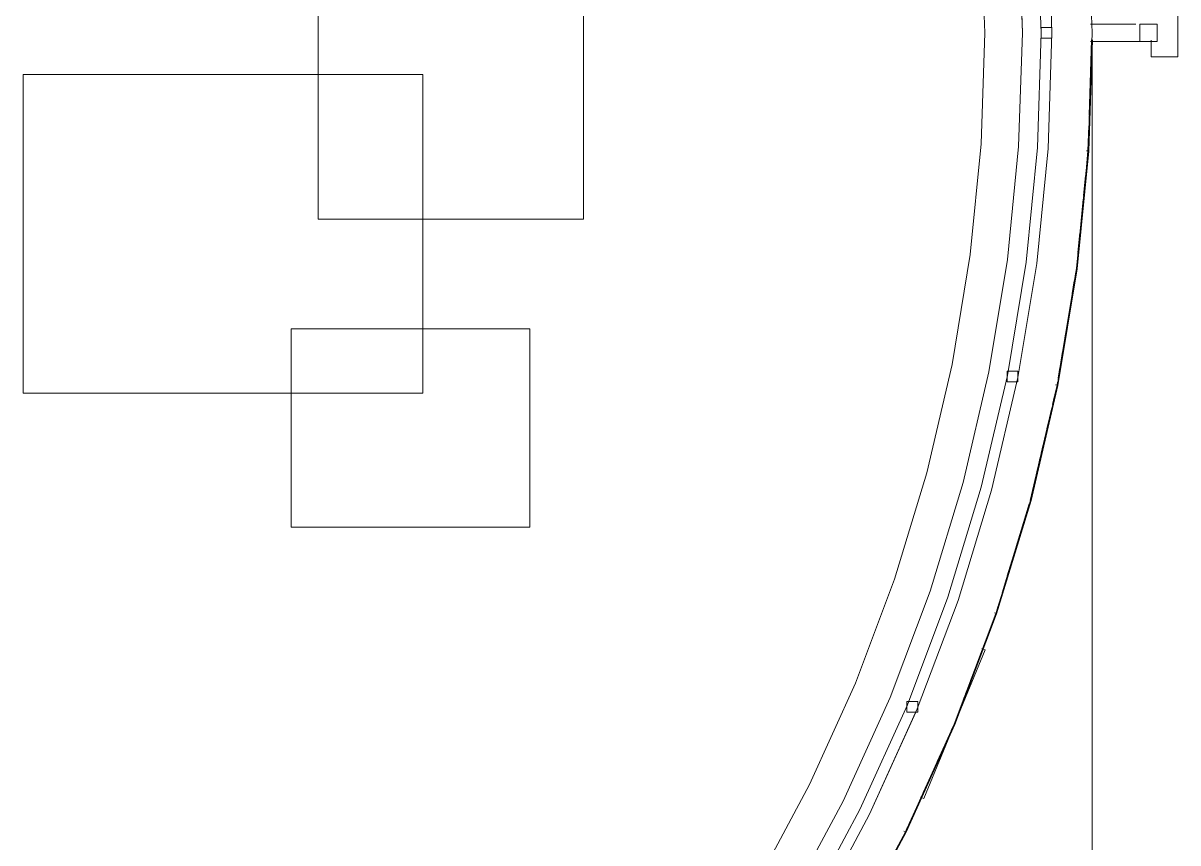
# Paper-space layout '01 Plans' of a CAD drawing. Header units: millimetres. Extents: x 5 to 415, y 7 to 290.
# Drawn here: x 119.55 to 162.61, y 125.78 to 156.36 of the extents above; entities that cross this region are included whole.
import ezdxf

# ---------------------------------------------------------------- set-up
doc = ezdxf.new("R2010")
doc.units = ezdxf.units.MM
doc.layers.add('DIMENSIONS', color=7, linetype='Continuous')
doc.layers.add('GEOMETRY', color=7, linetype='Continuous')

# ---------------------------------------------------------------- blocks, each defined once
blk = doc.blocks.new('SHEET_01')
at = {"layer": 'DIMENSIONS', "lineweight": 13}
blk.add_line((159.408, 155.3), (159.408, 73.5), dxfattribs=at)
at = {"layer": 'GEOMETRY', "lineweight": 13}
for p, q in [((156.67, 160.239), (156.808, 156)), ((157.508, 156), (157.368, 160.284)), ((157.767, 160.311), (157.908, 156)), ((159.264, 160.409), (159.408, 156)), ((155.408, 156), (155.273, 160.147)), ((157.908, 156), (157.825, 158.559)), ((157.825, 158.559), (157.908, 156)), ((157.908, 156), (157.825, 158.559)), ((130.55, 156.95), (130.55, 149.05)), ((140.45, 156.95), (140.45, 149.05)), ((140.45, 149.05), (140.45, 156.95)), ((156.808, 156), (156.773, 157.076)), ((162.608, 156.9), (162.608, 155.1)), ((162.608, 155.1), (162.608, 156.9)), ((161.037, 156.325), (159.352, 156.325)), ((161.833, 156.325), (161.183, 156.325)), ((161.183, 156.325), (161.183, 155.675)), ((161.833, 155.675), (161.833, 156.325)), ((155.273, 151.853), (155.408, 156)), ((156.67, 151.761), (156.808, 156)), ((156.808, 156), (156.67, 151.761)), ((157.368, 151.716), (157.508, 156)), ((157.908, 156.2), (157.508, 156.2)), ((157.508, 156.2), (157.508, 155.8)), ((157.767, 151.689), (157.908, 156)), ((157.908, 156), (157.767, 151.689)), ((157.767, 151.689), (157.908, 156)), ((157.908, 156), (157.767, 151.689)), ((157.828, 156.2), (157.908, 156.2)), ((157.908, 156.2), (157.908, 155.8)), ((157.908, 155.8), (157.908, 156.2)), ((157.908, 156.2), (157.908, 156.2)), ((159.408, 156), (159.264, 151.591)), ((157.508, 155.8), (157.908, 155.8)), ((157.908, 155.8), (157.828, 155.8)), ((157.908, 155.8), (157.908, 155.8)), ((159.4, 155.733), (159.264, 151.591)), ((159.4, 155.733), (159.264, 151.591)), ((159.264, 151.591), (159.4, 155.733)), ((159.4, 155.733), (159.264, 151.591)), ((159.4, 155.733), (159.264, 151.591)), ((159.284, 151.59), (159.42, 155.733)), ((159.42, 155.733), (159.284, 151.59)), ((159.284, 151.59), (159.42, 155.733)), ((159.42, 155.733), (159.284, 151.59)), ((159.284, 151.59), (159.42, 155.733)), ((159.42, 155.733), (159.284, 151.59)), ((159.284, 151.59), (159.42, 155.733)), ((159.42, 155.733), (159.284, 151.59)), ((159.284, 151.59), (159.42, 155.733)), ((159.42, 155.733), (159.284, 151.59)), ((159.298, 152.928), (159.39, 155.733)), ((159.352, 155.675), (161.441, 155.675)), ((159.352, 155.675), (161.441, 155.675)), ((159.419, 155.675), (161.441, 155.675)), ((159.419, 155.675), (161.441, 155.675)), ((161.427, 155.675), (161.183, 155.675)), ((161.183, 155.675), (161.833, 155.675)), ((161.183, 155.675), (161.183, 155.675)), ((161.608, 155.723), (161.608, 155.1)), ((159.297, 152.593), (159.382, 155.198)), ((159.382, 155.198), (159.297, 152.593)), ((159.297, 152.593), (159.382, 155.198)), ((159.382, 155.198), (159.297, 152.593)), ((159.297, 152.593), (159.382, 155.198)), ((159.382, 155.198), (159.297, 152.593)), ((159.297, 152.593), (159.382, 155.198)), ((159.382, 155.198), (159.297, 152.593)), ((159.297, 152.593), (159.382, 155.198)), ((159.382, 155.198), (159.297, 152.593)), ((159.297, 152.593), (159.382, 155.198)), ((159.372, 155.199), (159.298, 152.928)), ((162.608, 155.1), (161.608, 155.1)), ((161.608, 155.1), (162.608, 155.1)), ((161.608, 155.1), (161.608, 155.1)), ((162.608, 155.1), (162.608, 155.1)), ((134.45, 154.45), (119.55, 154.45)), ((119.55, 154.45), (119.55, 142.55)), ((134.45, 142.55), (134.45, 154.45)), ((159.254, 151.592), (159.285, 152.527)), ((154.866, 147.724), (155.273, 151.853)), ((156.254, 147.541), (156.67, 151.761)), ((156.67, 151.761), (156.254, 147.541)), ((156.948, 147.449), (157.368, 151.716)), ((157.345, 147.397), (157.767, 151.689)), ((157.767, 151.689), (157.345, 147.397)), ((157.345, 147.397), (157.767, 151.689)), ((157.767, 151.689), (157.345, 147.397)), ((159.264, 151.591), (158.832, 147.201)), ((159.264, 151.591), (158.832, 147.201)), ((158.832, 147.201), (159.264, 151.591)), ((159.264, 151.591), (158.832, 147.201)), ((159.264, 151.591), (158.832, 147.201)), ((159.264, 151.591), (158.832, 147.201)), ((158.852, 147.199), (159.284, 151.59)), ((159.284, 151.59), (158.852, 147.199)), ((158.852, 147.199), (159.284, 151.59)), ((159.284, 151.59), (158.852, 147.199)), ((158.852, 147.199), (159.284, 151.59)), ((159.284, 151.59), (158.852, 147.199)), ((158.852, 147.199), (159.284, 151.59)), ((159.284, 151.59), (158.852, 147.199)), ((158.852, 147.199), (159.284, 151.59)), ((159.284, 151.59), (158.852, 147.199)), ((159.192, 150.86), (159.264, 151.591)), ((159.264, 151.591), (159.192, 150.86)), ((159.192, 150.86), (159.264, 151.591)), ((159.264, 151.591), (159.192, 150.86)), ((159.192, 150.86), (159.264, 151.591)), ((159.264, 151.591), (159.192, 150.86)), ((159.192, 150.86), (159.264, 151.591)), ((159.264, 151.591), (159.192, 150.86)), ((159.192, 150.86), (159.264, 151.591)), ((159.264, 151.591), (159.192, 150.86)), ((159.192, 150.86), (159.264, 151.591)), ((159.264, 151.591), (159.195, 151.596)), ((159.254, 151.592), (159.195, 150.993)), ((159.195, 150.993), (159.254, 151.592)), ((159.264, 151.591), (159.198, 151.596)), ((159.265, 151.926), (159.254, 151.592)), ((159.264, 151.591), (159.275, 151.925)), ((159.275, 151.925), (159.264, 151.591)), ((159.264, 151.591), (159.275, 151.925)), ((159.275, 151.925), (159.264, 151.591)), ((159.264, 151.591), (159.275, 151.925)), ((159.275, 151.925), (159.264, 151.591)), ((159.264, 151.591), (159.275, 151.925)), ((159.275, 151.925), (159.264, 151.591)), ((159.264, 151.591), (159.275, 151.925)), ((159.275, 151.925), (159.264, 151.591)), ((159.264, 151.591), (159.275, 151.925)), ((159.09, 149.929), (159.182, 150.86)), ((159.087, 149.795), (159.172, 150.66)), ((159.172, 150.66), (159.087, 149.795)), ((159.087, 149.795), (159.172, 150.66)), ((159.172, 150.66), (159.087, 149.795)), ((159.087, 149.795), (159.172, 150.66)), ((159.172, 150.66), (159.087, 149.795)), ((159.087, 149.795), (159.172, 150.66)), ((159.172, 150.66), (159.087, 149.795)), ((159.087, 149.795), (159.172, 150.66)), ((159.172, 150.66), (159.087, 149.795)), ((159.087, 149.795), (159.172, 150.66)), ((159.162, 150.661), (159.09, 149.929)), ((158.982, 148.731), (159.068, 149.596)), ((159.068, 149.596), (158.982, 148.731)), ((158.982, 148.731), (159.068, 149.596)), ((159.068, 149.596), (158.982, 148.731)), ((158.982, 148.731), (159.068, 149.596)), ((159.068, 149.596), (158.982, 148.731)), ((158.982, 148.731), (159.068, 149.596)), ((159.068, 149.596), (158.982, 148.731)), ((158.982, 148.731), (159.068, 149.596)), ((159.068, 149.596), (158.982, 148.731)), ((158.982, 148.731), (159.068, 149.596)), ((158.986, 148.865), (159.077, 149.796)), ((159.058, 149.597), (158.986, 148.865)), ((130.55, 149.05), (140.45, 149.05)), ((140.45, 149.05), (134.404, 149.05)), ((134.45, 149.095), (134.45, 145.062)), ((140.45, 149.05), (140.45, 149.05)), ((158.822, 147.203), (158.973, 148.732)), ((158.878, 147.667), (158.963, 148.532)), ((158.963, 148.532), (158.878, 147.667)), ((158.878, 147.667), (158.963, 148.532)), ((158.963, 148.532), (158.878, 147.667)), ((158.878, 147.667), (158.963, 148.532)), ((158.963, 148.532), (158.878, 147.667)), ((158.878, 147.667), (158.963, 148.532)), ((158.963, 148.532), (158.878, 147.667)), ((158.878, 147.667), (158.963, 148.532)), ((158.963, 148.532), (158.878, 147.667)), ((158.878, 147.667), (158.963, 148.532)), ((158.953, 148.533), (158.881, 147.801)), ((154.19, 143.63), (154.866, 147.724)), ((155.563, 143.356), (156.254, 147.541)), ((156.254, 147.541), (155.563, 143.356)), ((156.25, 143.22), (156.948, 147.449)), ((156.642, 143.142), (157.345, 147.397)), ((157.345, 147.397), (156.642, 143.142)), ((156.642, 143.142), (157.345, 147.397)), ((157.345, 147.397), (156.642, 143.142)), ((158.848, 147.469), (158.822, 147.203)), ((158.832, 147.201), (158.865, 147.534)), ((158.865, 147.534), (158.832, 147.201)), ((158.832, 147.201), (158.865, 147.534)), ((158.865, 147.534), (158.832, 147.201)), ((158.832, 147.201), (158.865, 147.534)), ((158.865, 147.534), (158.832, 147.201)), ((158.832, 147.201), (158.865, 147.534)), ((158.865, 147.534), (158.832, 147.201)), ((158.832, 147.201), (158.865, 147.534)), ((158.865, 147.534), (158.832, 147.201)), ((158.832, 147.201), (158.865, 147.534)), ((158.832, 147.201), (158.113, 142.849)), ((158.832, 147.201), (158.113, 142.849)), ((158.113, 142.849), (158.832, 147.201)), ((158.832, 147.201), (158.113, 142.849)), ((158.832, 147.201), (158.113, 142.849)), ((158.832, 147.201), (158.113, 142.849)), ((158.133, 142.845), (158.852, 147.199)), ((158.852, 147.199), (158.133, 142.845)), ((158.133, 142.845), (158.852, 147.199)), ((158.852, 147.199), (158.133, 142.845)), ((158.133, 142.845), (158.852, 147.199)), ((158.852, 147.199), (158.133, 142.845)), ((158.133, 142.845), (158.852, 147.199)), ((158.852, 147.199), (158.133, 142.845)), ((158.133, 142.845), (158.852, 147.199)), ((158.852, 147.199), (158.133, 142.845)), ((158.147, 143.115), (158.822, 147.203)), ((158.777, 146.872), (158.832, 147.201)), ((158.832, 147.201), (158.777, 146.872)), ((158.777, 146.872), (158.832, 147.201)), ((158.832, 147.201), (158.777, 146.872)), ((158.777, 146.872), (158.832, 147.201)), ((158.832, 147.201), (158.777, 146.872)), ((158.777, 146.872), (158.832, 147.201)), ((158.832, 147.201), (158.777, 146.872)), ((158.777, 146.872), (158.832, 147.201)), ((158.832, 147.201), (158.777, 146.872)), ((158.777, 146.872), (158.832, 147.201)), ((158.822, 147.203), (158.778, 146.939)), ((158.57, 145.619), (158.756, 146.74)), ((158.756, 146.74), (158.57, 145.619)), ((158.57, 145.619), (158.756, 146.74)), ((158.756, 146.74), (158.57, 145.619)), ((158.57, 145.619), (158.756, 146.74)), ((158.756, 146.74), (158.57, 145.619)), ((158.57, 145.619), (158.756, 146.74)), ((158.756, 146.74), (158.57, 145.619)), ((158.57, 145.619), (158.756, 146.74)), ((158.756, 146.74), (158.57, 145.619)), ((158.57, 145.619), (158.756, 146.74)), ((158.746, 146.741), (158.669, 146.28)), ((158.648, 146.148), (158.561, 145.62)), ((158.462, 144.959), (158.538, 145.421)), ((158.538, 145.421), (158.462, 144.959)), ((158.462, 144.959), (158.538, 145.421)), ((158.538, 145.421), (158.462, 144.959)), ((158.462, 144.959), (158.538, 145.421)), ((158.538, 145.421), (158.462, 144.959)), ((158.462, 144.959), (158.538, 145.421)), ((158.538, 145.421), (158.462, 144.959)), ((158.462, 144.959), (158.538, 145.421)), ((158.538, 145.421), (158.462, 144.959)), ((158.462, 144.959), (158.538, 145.421)), ((158.528, 145.423), (158.463, 145.027)), ((138.45, 144.95), (129.55, 144.95)), ((129.55, 144.95), (129.55, 137.55)), ((138.384, 144.95), (138.45, 144.95)), ((138.45, 144.95), (138.45, 137.55)), ((138.45, 137.55), (138.45, 144.95)), ((138.45, 144.95), (138.45, 144.95)), ((158.353, 144.3), (158.429, 144.762)), ((158.429, 144.762), (158.353, 144.3)), ((158.353, 144.3), (158.429, 144.762)), ((158.429, 144.762), (158.353, 144.3)), ((158.353, 144.3), (158.429, 144.762)), ((158.429, 144.762), (158.353, 144.3)), ((158.353, 144.3), (158.429, 144.762)), ((158.429, 144.762), (158.353, 144.3)), ((158.353, 144.3), (158.429, 144.762)), ((158.429, 144.762), (158.353, 144.3)), ((158.353, 144.3), (158.429, 144.762)), ((158.419, 144.763), (158.354, 144.368)), ((158.31, 144.104), (158.245, 143.708)), ((158.255, 143.707), (158.331, 144.168)), ((158.331, 144.168), (158.255, 143.707)), ((158.255, 143.707), (158.331, 144.168)), ((158.331, 144.168), (158.255, 143.707)), ((158.255, 143.707), (158.331, 144.168)), ((158.331, 144.168), (158.255, 143.707)), ((158.255, 143.707), (158.331, 144.168)), ((158.331, 144.168), (158.255, 143.707)), ((158.255, 143.707), (158.331, 144.168)), ((158.331, 144.168), (158.255, 143.707)), ((158.255, 143.707), (158.331, 144.168)), ((153.248, 139.589), (154.19, 143.63)), ((158.146, 143.047), (158.222, 143.509)), ((158.222, 143.509), (158.146, 143.047)), ((158.146, 143.047), (158.222, 143.509)), ((158.222, 143.509), (158.146, 143.047)), ((158.146, 143.047), (158.222, 143.509)), ((158.222, 143.509), (158.146, 143.047)), ((158.146, 143.047), (158.222, 143.509)), ((158.222, 143.509), (158.146, 143.047)), ((158.146, 143.047), (158.222, 143.509)), ((158.222, 143.509), (158.146, 143.047)), ((158.146, 143.047), (158.222, 143.509)), ((158.212, 143.511), (158.147, 143.115)), ((154.6, 139.226), (155.563, 143.356)), ((155.563, 143.356), (154.6, 139.226)), ((155.276, 139.045), (156.25, 143.22)), ((155.663, 138.942), (156.642, 143.142)), ((156.642, 143.142), (155.663, 138.942)), ((155.663, 138.942), (156.642, 143.142)), ((156.642, 143.142), (155.663, 138.942)), ((156.646, 143.381), (156.246, 143.381)), ((156.246, 143.381), (156.246, 142.981)), ((156.246, 142.981), (156.646, 142.981)), ((156.646, 142.981), (156.566, 142.981)), ((156.646, 142.981), (156.646, 143.381)), ((156.646, 143.301), (156.646, 142.981)), ((156.646, 142.981), (156.646, 142.981)), ((158.103, 142.851), (158.125, 142.983)), ((129.483, 142.55), (119.55, 142.55)), ((119.55, 142.55), (134.45, 142.55)), ((119.55, 142.55), (119.55, 142.55)), ((158.113, 142.849), (157.112, 138.553)), ((158.113, 142.849), (157.112, 138.553)), ((157.112, 138.553), (158.113, 142.849)), ((158.113, 142.849), (157.112, 138.553)), ((158.113, 142.849), (157.112, 138.553)), ((158.113, 142.849), (157.112, 138.553)), ((157.131, 138.548), (158.133, 142.845)), ((158.133, 142.845), (157.131, 138.548)), ((157.131, 138.548), (158.133, 142.845)), ((158.133, 142.845), (157.131, 138.548)), ((157.131, 138.548), (158.133, 142.845)), ((158.133, 142.845), (157.131, 138.548)), ((157.131, 138.548), (158.133, 142.845)), ((158.133, 142.845), (157.131, 138.548)), ((157.131, 138.548), (158.133, 142.845)), ((158.133, 142.845), (157.131, 138.548)), ((157.825, 141.613), (158.113, 142.849)), ((158.113, 142.849), (157.825, 141.613)), ((157.825, 141.613), (158.113, 142.849)), ((158.113, 142.849), (157.825, 141.613)), ((157.825, 141.613), (158.113, 142.849)), ((158.113, 142.849), (157.825, 141.613)), ((157.825, 141.613), (158.113, 142.849)), ((158.113, 142.849), (157.825, 141.613)), ((157.825, 141.613), (158.113, 142.849)), ((158.113, 142.849), (157.825, 141.613)), ((157.825, 141.613), (158.113, 142.849)), ((157.936, 142.135), (158.103, 142.851)), ((158.103, 142.851), (158.043, 142.591)), ((158.113, 142.849), (158.045, 142.863)), ((158.113, 142.849), (158.049, 142.862)), ((158.012, 142.461), (157.936, 142.135)), ((157.102, 138.556), (157.906, 142.005)), ((157.906, 142.005), (157.83, 141.68)), ((157.628, 140.766), (157.795, 141.482)), ((157.795, 141.482), (157.628, 140.766)), ((157.628, 140.766), (157.795, 141.482)), ((157.795, 141.482), (157.628, 140.766)), ((157.628, 140.766), (157.795, 141.482)), ((157.795, 141.482), (157.628, 140.766)), ((157.628, 140.766), (157.795, 141.482)), ((157.795, 141.482), (157.628, 140.766)), ((157.628, 140.766), (157.795, 141.482)), ((157.795, 141.482), (157.628, 140.766)), ((157.628, 140.766), (157.795, 141.482)), ((157.785, 141.485), (157.724, 141.224)), ((157.694, 141.094), (157.618, 140.769)), ((157.587, 140.639), (157.512, 140.313)), ((157.521, 140.311), (157.597, 140.636)), ((157.597, 140.636), (157.521, 140.311)), ((157.521, 140.311), (157.597, 140.636)), ((157.597, 140.636), (157.521, 140.311)), ((157.521, 140.311), (157.597, 140.636)), ((157.597, 140.636), (157.521, 140.311)), ((157.521, 140.311), (157.597, 140.636)), ((157.597, 140.636), (157.521, 140.311)), ((157.521, 140.311), (157.597, 140.636)), ((157.597, 140.636), (157.521, 140.311)), ((157.521, 140.311), (157.597, 140.636)), ((157.466, 140.118), (157.405, 139.858)), ((157.415, 139.855), (157.476, 140.116)), ((157.476, 140.116), (157.415, 139.855)), ((157.415, 139.855), (157.476, 140.116)), ((157.476, 140.116), (157.415, 139.855)), ((157.415, 139.855), (157.476, 140.116)), ((157.476, 140.116), (157.415, 139.855)), ((157.415, 139.855), (157.476, 140.116)), ((157.476, 140.116), (157.415, 139.855)), ((157.415, 139.855), (157.476, 140.116)), ((157.476, 140.116), (157.415, 139.855)), ((157.415, 139.855), (157.476, 140.116)), ((152.043, 135.618), (153.248, 139.589)), ((157.375, 139.727), (157.299, 139.402)), ((157.309, 139.4), (157.385, 139.725)), ((157.385, 139.725), (157.309, 139.4)), ((157.309, 139.4), (157.385, 139.725)), ((157.385, 139.725), (157.309, 139.4)), ((157.309, 139.4), (157.385, 139.725)), ((157.385, 139.725), (157.309, 139.4)), ((157.309, 139.4), (157.385, 139.725)), ((157.385, 139.725), (157.309, 139.4)), ((157.309, 139.4), (157.385, 139.725)), ((157.385, 139.725), (157.309, 139.4)), ((157.309, 139.4), (157.385, 139.725)), ((153.369, 135.168), (154.6, 139.226)), ((154.6, 139.226), (153.369, 135.168)), ((157.269, 139.272), (157.102, 138.556)), ((157.112, 138.553), (157.279, 139.269)), ((157.279, 139.269), (157.112, 138.553)), ((157.112, 138.553), (157.279, 139.269)), ((157.279, 139.269), (157.112, 138.553)), ((157.112, 138.553), (157.279, 139.269)), ((157.279, 139.269), (157.112, 138.553)), ((157.112, 138.553), (157.279, 139.269)), ((157.279, 139.269), (157.112, 138.553)), ((157.112, 138.553), (157.279, 139.269)), ((157.279, 139.269), (157.112, 138.553)), ((157.112, 138.553), (157.279, 139.269)), ((154.032, 134.943), (155.276, 139.045)), ((154.411, 134.814), (155.663, 138.942)), ((155.663, 138.942), (154.411, 134.814)), ((154.411, 134.814), (155.663, 138.942)), ((155.663, 138.942), (154.411, 134.814)), ((157.112, 138.553), (155.831, 134.332)), ((157.112, 138.553), (155.831, 134.332)), ((155.831, 134.332), (157.112, 138.553)), ((157.112, 138.553), (155.831, 134.332)), ((157.112, 138.553), (155.831, 134.332)), ((157.112, 138.553), (155.831, 134.332)), ((155.85, 134.326), (157.131, 138.548)), ((157.131, 138.548), (155.85, 134.326)), ((155.85, 134.326), (157.131, 138.548)), ((157.131, 138.548), (155.85, 134.326)), ((155.85, 134.326), (157.131, 138.548)), ((157.131, 138.548), (155.85, 134.326)), ((155.85, 134.326), (157.131, 138.548)), ((157.131, 138.548), (155.85, 134.326)), ((155.85, 134.326), (157.131, 138.548)), ((157.131, 138.548), (155.85, 134.326)), ((156.054, 135.103), (157.063, 138.428)), ((157.063, 138.428), (156.986, 138.172)), ((156.995, 138.17), (157.112, 138.553)), ((157.112, 138.553), (156.995, 138.17)), ((156.995, 138.17), (157.112, 138.553)), ((157.112, 138.553), (156.995, 138.17)), ((156.995, 138.17), (157.112, 138.553)), ((157.112, 138.553), (156.995, 138.17)), ((156.995, 138.17), (157.112, 138.553)), ((157.112, 138.553), (156.995, 138.17)), ((156.995, 138.17), (157.112, 138.553)), ((157.112, 138.553), (156.995, 138.17)), ((156.995, 138.17), (157.112, 138.553)), ((156.258, 135.739), (156.956, 138.042)), ((156.956, 138.042), (156.258, 135.739)), ((156.258, 135.739), (156.956, 138.042)), ((156.956, 138.042), (156.258, 135.739)), ((156.258, 135.739), (156.956, 138.042)), ((156.956, 138.042), (156.258, 135.739)), ((156.258, 135.739), (156.956, 138.042)), ((156.956, 138.042), (156.258, 135.739)), ((156.258, 135.739), (156.956, 138.042)), ((156.956, 138.042), (156.258, 135.739)), ((156.258, 135.739), (156.956, 138.042)), ((156.947, 138.044), (156.889, 137.853)), ((129.55, 137.55), (129.55, 137.617)), ((138.45, 137.55), (129.55, 137.55)), ((129.55, 137.55), (138.45, 137.55)), ((129.55, 137.55), (129.55, 137.55)), ((138.45, 137.55), (138.45, 137.55)), ((156.85, 137.725), (156.578, 136.829)), ((156.539, 136.702), (156.248, 135.742)), ((150.582, 131.735), (152.043, 135.618)), ((155.948, 134.716), (156.219, 135.611)), ((156.219, 135.611), (155.948, 134.716)), ((155.948, 134.716), (156.219, 135.611)), ((156.219, 135.611), (155.948, 134.716)), ((155.948, 134.716), (156.219, 135.611)), ((156.219, 135.611), (155.948, 134.716)), ((155.948, 134.716), (156.219, 135.611)), ((156.219, 135.611), (155.948, 134.716)), ((155.948, 134.716), (156.219, 135.611)), ((156.219, 135.611), (155.948, 134.716)), ((155.948, 134.716), (156.219, 135.611)), ((156.113, 135.295), (156.054, 135.103)), ((156.21, 135.614), (156.151, 135.423)), ((151.875, 131.199), (153.369, 135.168)), ((153.369, 135.168), (151.875, 131.199)), ((152.522, 130.931), (154.032, 134.943)), ((152.891, 130.778), (154.411, 134.814)), ((154.411, 134.814), (152.891, 130.778)), ((152.891, 130.778), (154.411, 134.814)), ((154.411, 134.814), (152.891, 130.778)), ((155.822, 134.335), (156.016, 134.975)), ((156.016, 134.975), (155.938, 134.719)), ((155.831, 134.332), (155.766, 134.355)), ((155.831, 134.332), (155.909, 134.588)), ((155.909, 134.588), (155.831, 134.332)), ((155.831, 134.332), (155.909, 134.588)), ((155.909, 134.588), (155.831, 134.332)), ((155.831, 134.332), (155.909, 134.588)), ((155.909, 134.588), (155.831, 134.332)), ((155.831, 134.332), (155.909, 134.588)), ((155.909, 134.588), (155.831, 134.332)), ((155.831, 134.332), (155.909, 134.588)), ((155.909, 134.588), (155.831, 134.332)), ((155.831, 134.332), (155.909, 134.588)), ((155.899, 134.591), (155.841, 134.399)), ((154.268, 130.208), (155.822, 134.335)), ((155.831, 134.332), (154.277, 130.204)), ((155.831, 134.332), (154.277, 130.204)), ((154.277, 130.204), (155.831, 134.332)), ((155.831, 134.332), (154.277, 130.204)), ((155.831, 134.332), (154.277, 130.204)), ((155.831, 134.332), (154.277, 130.204)), ((154.296, 130.196), (155.85, 134.326)), ((155.85, 134.326), (154.296, 130.196)), ((154.296, 130.196), (155.85, 134.326)), ((155.85, 134.326), (154.296, 130.196)), ((154.296, 130.196), (155.85, 134.326)), ((155.85, 134.326), (154.296, 130.196)), ((154.296, 130.196), (155.85, 134.326)), ((155.85, 134.326), (154.296, 130.196)), ((154.296, 130.196), (155.85, 134.326)), ((155.85, 134.326), (154.296, 130.196)), ((155.525, 133.519), (155.831, 134.332)), ((155.831, 134.332), (155.525, 133.519)), ((155.525, 133.519), (155.831, 134.332)), ((155.831, 134.332), (155.525, 133.519)), ((155.525, 133.519), (155.831, 134.332)), ((155.831, 134.332), (155.525, 133.519)), ((155.525, 133.519), (155.831, 134.332)), ((155.831, 134.332), (155.525, 133.519)), ((155.525, 133.519), (155.831, 134.332)), ((155.831, 134.332), (155.525, 133.519)), ((155.525, 133.519), (155.831, 134.332)), ((155.798, 134.273), (155.633, 133.835)), ((155.586, 133.71), (155.516, 133.522)), ((155.007, 132.143), (155.478, 133.394)), ((155.478, 133.394), (155.007, 132.143)), ((155.007, 132.143), (155.478, 133.394)), ((155.478, 133.394), (155.007, 132.143)), ((155.007, 132.143), (155.478, 133.394)), ((155.478, 133.394), (155.007, 132.143)), ((155.007, 132.143), (155.478, 133.394)), ((155.478, 133.394), (155.007, 132.143)), ((155.007, 132.143), (155.478, 133.394)), ((155.478, 133.394), (155.007, 132.143)), ((155.007, 132.143), (155.478, 133.394)), ((155.469, 133.397), (155.21, 132.709)), ((155.425, 132.976), (153.129, 127.432)), ((153.129, 127.432), (155.425, 132.976)), ((155.302, 133.027), (155.425, 132.976)), ((155.425, 132.976), (155.302, 133.027)), ((155.425, 132.976), (155.425, 132.976)), ((155.163, 132.584), (154.998, 132.147)), ((154.951, 132.021), (154.88, 131.834)), ((154.889, 131.83), (154.96, 132.018)), ((154.96, 132.018), (154.889, 131.83)), ((154.889, 131.83), (154.96, 132.018)), ((154.96, 132.018), (154.889, 131.83)), ((154.889, 131.83), (154.96, 132.018)), ((154.96, 132.018), (154.889, 131.83)), ((154.889, 131.83), (154.96, 132.018)), ((154.96, 132.018), (154.889, 131.83)), ((154.889, 131.83), (154.96, 132.018)), ((154.96, 132.018), (154.889, 131.83)), ((154.889, 131.83), (154.96, 132.018)), ((148.869, 127.955), (150.582, 131.735)), ((154.583, 131.017), (154.842, 131.705)), ((154.842, 131.705), (154.583, 131.017)), ((154.583, 131.017), (154.842, 131.705)), ((154.842, 131.705), (154.583, 131.017)), ((154.583, 131.017), (154.842, 131.705)), ((154.842, 131.705), (154.583, 131.017)), ((154.583, 131.017), (154.842, 131.705)), ((154.842, 131.705), (154.583, 131.017)), ((154.583, 131.017), (154.842, 131.705)), ((154.842, 131.705), (154.583, 131.017)), ((154.583, 131.017), (154.842, 131.705)), ((154.833, 131.709), (154.692, 131.333)), ((150.125, 127.336), (151.875, 131.199)), ((151.875, 131.199), (150.125, 127.336)), ((150.753, 127.026), (152.522, 130.931)), ((152.907, 131.054), (152.507, 131.054)), ((152.507, 131.054), (152.507, 130.654)), ((152.907, 131.054), (152.907, 130.654)), ((152.907, 130.654), (152.907, 131.054)), ((152.907, 131.054), (152.907, 131.054)), ((154.645, 131.208), (154.574, 131.021)), ((152.891, 130.778), (151.112, 126.849)), ((151.112, 126.849), (152.836, 130.655)), ((152.836, 130.655), (151.112, 126.849)), ((151.112, 126.849), (152.836, 130.655)), ((152.507, 130.654), (152.907, 130.654)), ((152.907, 130.654), (152.827, 130.654)), ((152.907, 130.654), (152.907, 130.654)), ((154.277, 130.204), (154.536, 130.892)), ((154.536, 130.892), (154.277, 130.204)), ((154.277, 130.204), (154.536, 130.892)), ((154.536, 130.892), (154.277, 130.204)), ((154.277, 130.204), (154.536, 130.892)), ((154.536, 130.892), (154.277, 130.204)), ((154.277, 130.204), (154.536, 130.892)), ((154.536, 130.892), (154.277, 130.204)), ((154.277, 130.204), (154.536, 130.892)), ((154.536, 130.892), (154.277, 130.204)), ((154.277, 130.204), (154.536, 130.892)), ((154.527, 130.896), (154.362, 130.458)), ((152.448, 126.19), (154.268, 130.208)), ((154.277, 130.204), (152.457, 126.186)), ((154.277, 130.204), (152.457, 126.186)), ((152.457, 126.186), (154.277, 130.204)), ((154.277, 130.204), (152.457, 126.186)), ((154.277, 130.204), (152.457, 126.186)), ((154.277, 130.204), (152.457, 126.186)), ((152.475, 126.177), (154.296, 130.196)), ((154.296, 130.196), (152.475, 126.177)), ((152.475, 126.177), (154.296, 130.196)), ((154.296, 130.196), (152.475, 126.177)), ((152.475, 126.177), (154.296, 130.196)), ((154.296, 130.196), (152.475, 126.177)), ((152.475, 126.177), (154.296, 130.196)), ((154.296, 130.196), (152.475, 126.177)), ((152.475, 126.177), (154.296, 130.196)), ((154.296, 130.196), (152.475, 126.177)), ((154.268, 130.208), (154.158, 129.964)), ((154.167, 129.96), (154.277, 130.204)), ((154.277, 130.204), (154.167, 129.96)), ((154.167, 129.96), (154.277, 130.204)), ((154.277, 130.204), (154.167, 129.96)), ((154.167, 129.96), (154.277, 130.204)), ((154.277, 130.204), (154.167, 129.96)), ((154.167, 129.96), (154.277, 130.204)), ((154.277, 130.204), (154.167, 129.96)), ((154.167, 129.96), (154.277, 130.204)), ((154.277, 130.204), (154.167, 129.96)), ((154.167, 129.96), (154.277, 130.204)), ((154.315, 130.333), (154.268, 130.208)), ((153.643, 128.804), (154.112, 129.839)), ((154.112, 129.839), (153.643, 128.804)), ((153.643, 128.804), (154.112, 129.839)), ((154.112, 129.839), (153.643, 128.804)), ((153.643, 128.804), (154.112, 129.839)), ((154.112, 129.839), (153.643, 128.804)), ((153.643, 128.804), (154.112, 129.839)), ((154.112, 129.839), (153.643, 128.804)), ((153.643, 128.804), (154.112, 129.839)), ((154.112, 129.839), (153.643, 128.804)), ((153.643, 128.804), (154.112, 129.839)), ((154.103, 129.843), (154.047, 129.721)), ((153.992, 129.599), (153.634, 128.808)), ((152.457, 126.186), (153.588, 128.682)), ((153.588, 128.682), (152.457, 126.186)), ((152.457, 126.186), (153.588, 128.682)), ((153.588, 128.682), (152.457, 126.186)), ((152.457, 126.186), (153.588, 128.682)), ((153.588, 128.682), (152.457, 126.186)), ((152.457, 126.186), (153.588, 128.682)), ((153.588, 128.682), (152.457, 126.186)), ((152.457, 126.186), (153.588, 128.682)), ((153.588, 128.682), (152.457, 126.186)), ((152.457, 126.186), (153.588, 128.682)), ((153.468, 128.443), (153.11, 127.651)), ((153.579, 128.686), (153.523, 128.564)), ((146.913, 124.296), (148.869, 127.955)), ((153.055, 127.53), (152.999, 127.408)), ((153.006, 127.483), (153.129, 127.432)), ((148.126, 123.596), (150.125, 127.336)), ((150.125, 127.336), (148.126, 123.596)), ((148.732, 123.246), (150.753, 127.026)), ((152.944, 127.286), (152.586, 126.495)), ((153.129, 127.432), (153.129, 127.432)), ((149.078, 123.046), (151.112, 126.849)), ((151.112, 126.849), (149.078, 123.046)), ((149.078, 123.046), (151.112, 126.849)), ((151.112, 126.849), (149.078, 123.046)), ((152.457, 126.186), (150.377, 122.296)), ((152.457, 126.186), (150.377, 122.296)), ((150.377, 122.296), (152.457, 126.186)), ((152.457, 126.186), (150.377, 122.296)), ((152.457, 126.186), (150.377, 122.296)), ((152.457, 126.186), (150.377, 122.296)), ((150.395, 122.286), (152.475, 126.177)), ((152.475, 126.177), (150.395, 122.286)), ((150.395, 122.286), (152.475, 126.177)), ((152.475, 126.177), (150.395, 122.286)), ((150.395, 122.286), (152.475, 126.177)), ((152.475, 126.177), (150.395, 122.286)), ((150.395, 122.286), (152.475, 126.177)), ((152.475, 126.177), (150.395, 122.286)), ((150.395, 122.286), (152.475, 126.177)), ((152.475, 126.177), (150.395, 122.286)), ((151.755, 124.894), (152.448, 126.19)), ((152.268, 125.832), (152.457, 126.186)), ((152.457, 126.186), (152.268, 125.832)), ((152.268, 125.832), (152.457, 126.186)), ((152.457, 126.186), (152.268, 125.832)), ((152.268, 125.832), (152.457, 126.186)), ((152.457, 126.186), (152.268, 125.832)), ((152.268, 125.832), (152.457, 126.186)), ((152.457, 126.186), (152.268, 125.832)), ((152.268, 125.832), (152.457, 126.186)), ((152.457, 126.186), (152.268, 125.832)), ((152.268, 125.832), (152.457, 126.186)), ((152.457, 126.186), (152.395, 126.217)), ((152.531, 126.373), (152.475, 126.251)), ((152.322, 125.955), (152.259, 125.837)), ((152.416, 126.131), (152.385, 126.073))]:
    blk.add_line(p, q, dxfattribs=at)

psp = doc.layouts.new('01 Plans')

# ---------------------------------------------------------------- block references
psp.add_blockref('SHEET_01', (0, 0))

doc.saveas('drawing.dxf')
